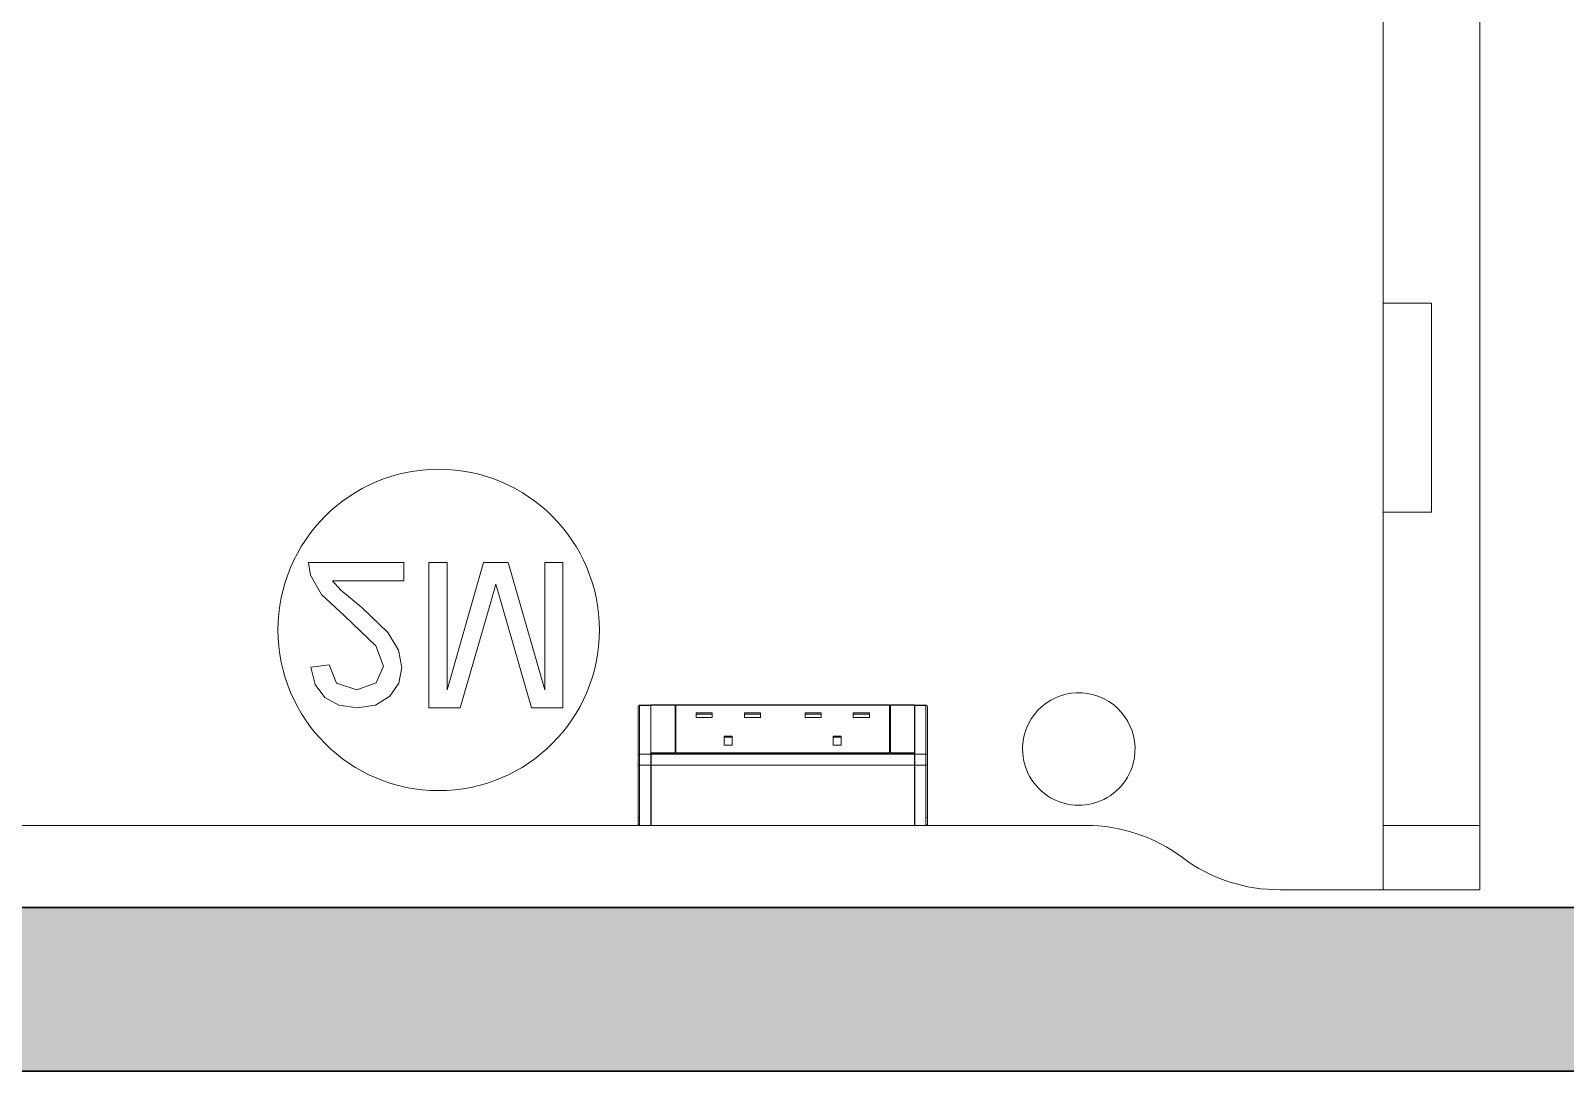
# Model space of a CAD drawing. Header units: millimetres. Extents: x 79795 to 317870, y -36033 to 97293.
# Drawn here: x 157638 to 158592, y 15107 to 15755 of the extents above; entities that cross this region are included whole.
import ezdxf

# ---------------------------------------------------------------- set-up
doc = ezdxf.new("R2010")
doc.units = ezdxf.units.MM
doc.header["$MEASUREMENT"] = 0
for name, color, linetype, lineweight in [('CSM-STL-XX-ZZ-M3-A-XXXX-00001_detached _19_04_21__rvt-1-Level 4$0$A-WALL-PATT', 7, 'CONTINUOUS', 9), ('CSM-STL-XX-ZZ-M3-A-XXXX-00001_detached _19_04_21__rvt-1-Level 4$0$I-WALL', 7, 'CONTINUOUS', 9), ('I-FURN', 8, 'CONTINUOUS', 9)]:
    doc.layers.add(name, color=color, linetype=linetype, lineweight=lineweight)

msp = doc.modelspace()

# ---------------------------------------------------------------- hatches: boundary and pattern name
at = {"layer": 'CSM-STL-XX-ZZ-M3-A-XXXX-00001_detached _19_04_21__rvt-1-Level 4$0$A-WALL-PATT'}
msp.add_hatch(color=256, dxfattribs=at).paths.add_polyline_path([(161250.83, 15107.33), (161250.83, 15209.33), (160417.67, 15209.33), (160417.67, 15195.25), (158817.67, 15195.25), (158817.67, 15209.33), (156862.83, 15209.33), (156862.83, 15107.33), (160417.67, 15107.33)], flags=0)

# ---------------------------------------------------------------- linework, layer by layer
at = {"layer": 'CSM-STL-XX-ZZ-M3-A-XXXX-00001_detached _19_04_21__rvt-1-Level 4$0$I-WALL', "lineweight": 30}
for p, q in [((158817.67, 15209.33), (156862.83, 15209.33)), ((156862.83, 15107.33), (161250.83, 15107.33))]:
    msp.add_line(p, q, dxfattribs=at)
at = {"layer": 'I-FURN'}
for p, q in [((158479.25, 15585.34), (158479.25, 16020.34)), ((158539.25, 16020.34), (158539.25, 15220.34)), ((158539.25, 15220.34), (158539.25, 16020.34)), ((158539.25, 16020.34), (158539.25, 15220.34)), ((158479.25, 15980.34), (158479.25, 15260.34)), ((158539.25, 15260.34), (158539.25, 15980.34)), ((158479.25, 15455.34), (158479.25, 15585.34)), ((158509.25, 15585.34), (158479.25, 15585.34)), ((158479.25, 15585.34), (158509.25, 15585.34)), ((158509.25, 15585.34), (158509.25, 15455.34)), ((158509.25, 15455.34), (158509.25, 15585.34)), ((158479.25, 15220.34), (158479.25, 15455.34)), ((158509.25, 15455.34), (158479.25, 15455.34)), ((158509.25, 15455.34), (158479.25, 15455.34)), ((157869.92, 15423.9), (157810.59, 15423.9)), ((157810.59, 15423.9), (157811.81, 15416.11)), ((157869.92, 15412.6), (157869.92, 15423.9)), ((157885.46, 15423.9), (157885.46, 15333.49)), ((157896.77, 15423.9), (157885.46, 15423.9)), ((157919.48, 15423.9), (157896.77, 15344.79)), ((157896.77, 15344.79), (157896.77, 15423.9)), ((157934.8, 15423.9), (157919.48, 15423.9)), ((157957.51, 15344.79), (157934.8, 15423.9)), ((157968.81, 15423.9), (157957.51, 15423.9)), ((157957.51, 15423.9), (157957.51, 15344.79)), ((157968.81, 15333.49), (157968.81, 15423.9)), ((157811.81, 15416.11), (157818.67, 15404.12)), ((157830.63, 15406.85), (157825.54, 15412.6)), ((157825.54, 15412.6), (157869.92, 15412.6)), ((157923.41, 15397.22), (157927.14, 15410.53)), ((157927.14, 15410.53), (157931.18, 15396.11)), ((157818.67, 15404.12), (157832.82, 15391.02)), ((157843.64, 15395.98), (157830.63, 15406.85)), ((157859.83, 15380.5), (157843.64, 15395.98)), ((157904.91, 15333.49), (157923.41, 15397.22)), ((157931.18, 15396.11), (157949.37, 15333.49)), ((157832.82, 15391.02), (157852.33, 15372.19)), ((157866.5, 15369.42), (157859.83, 15380.5)), ((157852.33, 15372.19), (157857.21, 15359.39)), ((157868.51, 15358.7), (157866.5, 15369.42)), ((157823.31, 15360.33), (157812.01, 15358.92)), ((157812.01, 15358.92), (157814.75, 15347.99)), ((157828.06, 15348.92), (157823.31, 15360.33)), ((157857.21, 15359.39), (157852.61, 15349.02)), ((157866.65, 15348.85), (157868.51, 15358.7)), ((157814.75, 15347.99), (157820.67, 15340.01)), ((157840.59, 15344.79), (157828.06, 15348.92)), ((157852.61, 15349.02), (157840.59, 15344.79)), ((157861.06, 15340.73), (157866.65, 15348.85)), ((157820.67, 15340.01), (157829.47, 15335.12)), ((157829.47, 15335.12), (157840.83, 15333.49)), ((157840.83, 15333.49), (157852.28, 15335.3)), ((157852.28, 15335.3), (157861.06, 15340.73)), ((158015.55, 15334.18), (158015.55, 15303.9)), ((158015.55, 15334.18), (158015.55, 15303.9)), ((158015.78, 15334.81), (158015.8, 15334.84)), ((158023.55, 15335.18), (158016.55, 15335.18)), ((158016.55, 15335), (158016.55, 15335.18)), ((158023.55, 15335.18), (158016.55, 15335.18)), ((158023.55, 15335.18), (158016.55, 15335.18)), ((158016.55, 15304.72), (158016.55, 15335)), ((158016.55, 15335), (158023.55, 15335)), ((158023.55, 15335), (158023.55, 15335.18)), ((158023.55, 15304.72), (158023.55, 15335)), ((158023.61, 15335.38), (158038.61, 15335.38)), ((158023.61, 15305.55), (158023.61, 15335.38)), ((158187.58, 15335.18), (158023.68, 15335.18)), ((158038.61, 15335.38), (158038.61, 15305.55)), ((158038.61, 15335), (158039.11, 15335)), ((158039.11, 15335.38), (158172.11, 15335.38)), ((158039.11, 15335.38), (158039.11, 15305.55)), ((158172.11, 15335.38), (158172.11, 15305.55)), ((158172.11, 15335), (158172.61, 15335)), ((158172.61, 15305.55), (158172.61, 15335.38)), ((158172.61, 15335.38), (158187.61, 15335.38)), ((158187.61, 15335.38), (158187.61, 15305.55)), ((158194.68, 15335.18), (158187.68, 15335.18)), ((158194.68, 15335.18), (158187.68, 15335.18)), ((158187.68, 15335.18), (158194.68, 15335.18)), ((158187.68, 15335.18), (158187.68, 15335)), ((158194.68, 15335), (158187.68, 15335)), ((158187.68, 15335), (158187.68, 15304.72)), ((158194.68, 15335.18), (158194.68, 15335)), ((158194.68, 15335), (158194.68, 15304.72)), ((158195.42, 15334.85), (158195.45, 15334.82)), ((158195.68, 15303.9), (158195.68, 15334.18)), ((158195.68, 15303.9), (158195.68, 15334.18)), ((157885.46, 15333.49), (157904.91, 15333.49)), ((157949.37, 15333.49), (157968.81, 15333.49)), ((158051.72, 15330.35), (158051.72, 15327.49)), ((158061.72, 15330.35), (158051.72, 15330.35)), ((158061.72, 15329.61), (158051.72, 15329.61)), ((158061.72, 15327.49), (158051.72, 15327.49)), ((158061.72, 15330.35), (158061.72, 15327.49)), ((158081.72, 15330.35), (158081.72, 15327.49)), ((158091.72, 15330.35), (158081.72, 15330.35)), ((158091.72, 15329.61), (158081.72, 15329.61)), ((158091.72, 15327.49), (158081.72, 15327.49)), ((158091.72, 15330.35), (158091.72, 15327.49)), ((158119.51, 15330.35), (158119.51, 15327.49)), ((158129.51, 15330.35), (158119.51, 15330.35)), ((158129.51, 15329.61), (158119.51, 15329.61)), ((158129.51, 15327.49), (158119.51, 15327.49)), ((158129.51, 15330.35), (158129.51, 15327.49)), ((158149.51, 15330.35), (158149.51, 15327.49)), ((158159.51, 15330.35), (158149.51, 15330.35)), ((158159.51, 15329.61), (158149.51, 15329.61)), ((158159.51, 15327.49), (158149.51, 15327.49)), ((158159.51, 15330.35), (158159.51, 15327.49)), ((158069.22, 15316.01), (158069.22, 15310.28)), ((158074.22, 15316.01), (158069.22, 15316.01)), ((158074.22, 15315.28), (158069.22, 15315.28)), ((158074.22, 15316.01), (158074.22, 15310.28)), ((158137.01, 15316.01), (158137.01, 15310.28)), ((158142.01, 15316.01), (158137.01, 15316.01)), ((158142.01, 15315.28), (158137.01, 15315.28)), ((158142.01, 15310.28), (158142.01, 15316.01)), ((158038.61, 15305.55), (158023.61, 15305.55)), ((158023.61, 15305.55), (158023.61, 15303.1)), ((158172.11, 15305.55), (158039.11, 15305.55)), ((158074.22, 15310.28), (158069.22, 15310.28)), ((158137.01, 15310.28), (158142.01, 15310.28)), ((158187.61, 15305.55), (158172.61, 15305.55)), ((158015.55, 15265.33), (158015.55, 15303.9)), ((158015.55, 15303.9), (158015.55, 15298.36)), ((158015.55, 15298.36), (158015.55, 15261.34)), ((158016.55, 15297.8), (158016.55, 15304.72)), ((158016.55, 15304.72), (158023.55, 15304.72)), ((158016.55, 15260.34), (158016.55, 15297.8)), ((158016.55, 15297.8), (158023.55, 15297.8)), ((158023.55, 15297.8), (158023.55, 15304.72)), ((158023.55, 15260.34), (158023.55, 15297.8)), ((158023.68, 15305.35), (158038.61, 15305.35)), ((158023.68, 15304.72), (158023.68, 15305.35)), ((158023.68, 15304.72), (158023.68, 15297.8)), ((158187.58, 15304.72), (158023.68, 15304.72)), ((158023.68, 15297.8), (158023.68, 15260.34)), ((158187.58, 15297.8), (158023.68, 15297.8)), ((158039.11, 15305.35), (158172.11, 15305.35)), ((158172.61, 15305.35), (158187.58, 15305.35)), ((158187.58, 15305.35), (158187.58, 15304.72)), ((158187.58, 15297.8), (158187.58, 15304.72)), ((158187.58, 15260.34), (158187.58, 15297.8)), ((158194.68, 15304.72), (158187.68, 15304.72)), ((158187.68, 15304.72), (158187.68, 15297.8)), ((158194.68, 15297.8), (158187.68, 15297.8)), ((158187.68, 15297.8), (158187.68, 15260.34)), ((158194.68, 15304.72), (158194.68, 15297.8)), ((158194.68, 15297.8), (158194.68, 15260.34)), ((158195.68, 15303.9), (158195.68, 15265.33)), ((158195.68, 15298.36), (158195.68, 15303.9)), ((158195.68, 15261.34), (158195.68, 15298.36)), ((157184.25, 15260.34), (158016.55, 15260.34)), ((158016.55, 15260.34), (157184.25, 15260.34)), ((158016.55, 15265.33), (158015.55, 15265.33)), ((158015.55, 15261.34), (158015.55, 15265.33)), ((158015.55, 15261.34), (158015.55, 15261.33)), ((158016.55, 15260.34), (158023.55, 15260.34)), ((158016.55, 15260.33), (158023.55, 15260.33)), ((158187.58, 15260.34), (158023.68, 15260.34)), ((158023.68, 15260.33), (158187.58, 15260.33)), ((158194.68, 15260.34), (158187.68, 15260.34)), ((158187.68, 15260.33), (158194.68, 15260.33)), ((158195.68, 15265.33), (158194.68, 15265.33)), ((158194.68, 15260.34), (158294.25, 15260.34)), ((158294.25, 15260.34), (158194.68, 15260.34)), ((158195.68, 15265.33), (158195.68, 15261.34)), ((158479.25, 15260.34), (158479.25, 15220.34)), ((158539.25, 15260.34), (158479.25, 15260.34)), ((158539.25, 15260.34), (158479.25, 15260.34)), ((158539.25, 15220.34), (158539.25, 15260.34)), ((158415.36, 15220.34), (158539.25, 15220.34)), ((158539.25, 15220.34), (158415.36, 15220.34)), ((158539.25, 15220.34), (158479.25, 15220.34)), ((158539.25, 15220.34), (158479.25, 15220.34))]:
    msp.add_line(p, q, dxfattribs=at)
at = {"layer": 'I-FURN', "flags": 128}
for points in [[(158016.05, 15335.04), (158016.08, 15335.06), (158016.12, 15335.08), (158016.15, 15335.1), (158016.19, 15335.11), (158016.23, 15335.12), (158016.27, 15335.14), (158016.31, 15335.15), (158016.34, 15335.16), (158016.38, 15335.16), (158016.42, 15335.17), (158016.46, 15335.17), (158016.5, 15335.18), (158016.54, 15335.18), (158016.55, 15335.18)], [(158194.68, 15335.18), (158194.72, 15335.18), (158194.76, 15335.18), (158194.8, 15335.17), (158194.84, 15335.17), (158194.87, 15335.16), (158194.91, 15335.15), (158194.95, 15335.14), (158194.99, 15335.13), (158195.03, 15335.11), (158195.07, 15335.1), (158195.1, 15335.08), (158195.14, 15335.07), (158195.17, 15335.05)], [(158015.55, 15303.9), (158015.55, 15303.81), (158015.55, 15303.71), (158015.55, 15303.6), (158015.55, 15303.49), (158015.55, 15303.38), (158015.55, 15303.26), (158015.55, 15303.14), (158015.55, 15303.01), (158015.55, 15302.88), (158015.55, 15302.75), (158015.55, 15302.61), (158015.55, 15302.47), (158015.55, 15302.33), (158015.55, 15302.18), (158015.55, 15302.03), (158015.55, 15301.88), (158015.55, 15301.73), (158015.55, 15301.57), (158015.55, 15301.42), (158015.55, 15301.26), (158015.55, 15301.1), (158015.55, 15300.94), (158015.55, 15300.78), (158015.55, 15300.62), (158015.55, 15300.46), (158015.55, 15300.3), (158015.55, 15300.14), (158015.55, 15299.99), (158015.55, 15299.83), (158015.55, 15299.67), (158015.55, 15299.52), (158015.55, 15299.36), (158015.55, 15299.21), (158015.55, 15299.07), (158015.55, 15298.92), (158015.55, 15298.78), (158015.55, 15298.64), (158015.55, 15298.5), (158015.55, 15298.36)], [(158015.55, 15298.36), (158015.55, 15295.58), (158015.55, 15292.88), (158015.55, 15290.27), (158015.55, 15287.75), (158015.55, 15285.32), (158015.55, 15282.99), (158015.55, 15280.76), (158015.55, 15278.64), (158015.55, 15276.62), (158015.55, 15274.72), (158015.55, 15272.93), (158015.55, 15271.26), (158015.55, 15269.71), (158015.55, 15268.28), (158015.55, 15266.98), (158015.55, 15265.81), (158015.55, 15264.76), (158015.55, 15263.85), (158015.55, 15263.07), (158015.55, 15262.42), (158015.55, 15261.91), (158015.55, 15261.53), (158015.55, 15261.34)], [(158195.68, 15298.36), (158195.68, 15298.5), (158195.68, 15298.64), (158195.68, 15298.78), (158195.68, 15298.92), (158195.68, 15299.07), (158195.68, 15299.21), (158195.68, 15299.36), (158195.68, 15299.52), (158195.68, 15299.67), (158195.68, 15299.83), (158195.68, 15299.99), (158195.68, 15300.14), (158195.68, 15300.3), (158195.68, 15300.46), (158195.68, 15300.62), (158195.68, 15300.78), (158195.68, 15300.94), (158195.68, 15301.1), (158195.68, 15301.26), (158195.68, 15301.42), (158195.68, 15301.57), (158195.68, 15301.73), (158195.68, 15301.88), (158195.68, 15302.03), (158195.68, 15302.18), (158195.68, 15302.33), (158195.68, 15302.47), (158195.68, 15302.61), (158195.68, 15302.75), (158195.68, 15302.88), (158195.68, 15303.01), (158195.68, 15303.14), (158195.68, 15303.26), (158195.68, 15303.38), (158195.68, 15303.49), (158195.68, 15303.6), (158195.68, 15303.71), (158195.68, 15303.81), (158195.68, 15303.9)], [(158195.68, 15261.34), (158195.68, 15261.62), (158195.68, 15262.03), (158195.68, 15262.58), (158195.68, 15263.26), (158195.68, 15264.08), (158195.68, 15265.03), (158195.68, 15266.11), (158195.68, 15267.32), (158195.68, 15268.65), (158195.68, 15270.11), (158195.68, 15271.7), (158195.68, 15273.4), (158195.68, 15275.22), (158195.68, 15277.15), (158195.68, 15279.19), (158195.68, 15281.35), (158195.68, 15283.6), (158195.68, 15285.96), (158195.68, 15288.41), (158195.68, 15290.96), (158195.68, 15293.6), (158195.68, 15296.32), (158195.68, 15298.36)], [(158015.55, 15261.33), (158015.55, 15261.34), (158015.55, 15261.35), (158015.55, 15261.36), (158015.55, 15261.38), (158015.55, 15261.41), (158015.55, 15261.45), (158015.55, 15261.49), (158015.55, 15261.54), (158015.55, 15261.59), (158015.55, 15261.65), (158015.55, 15261.71), (158015.55, 15261.78), (158015.55, 15261.86), (158015.55, 15261.94), (158015.55, 15262.03), (158015.55, 15262.12), (158015.55, 15262.22), (158015.55, 15262.33), (158015.55, 15262.43), (158015.55, 15262.55), (158015.55, 15262.66), (158015.55, 15262.78), (158015.55, 15262.91), (158015.55, 15263.04), (158015.55, 15263.17), (158015.55, 15263.31), (158015.55, 15263.45), (158015.55, 15263.59), (158015.55, 15263.74), (158015.55, 15263.88), (158015.55, 15264.03), (158015.55, 15264.19), (158015.55, 15264.34), (158015.55, 15264.5), (158015.55, 15264.65), (158015.55, 15264.81), (158015.55, 15264.97), (158015.55, 15265.13), (158015.55, 15265.29), (158015.55, 15265.33)], [(158016.55, 15260.33), (158016.51, 15260.33), (158016.47, 15260.34), (158016.43, 15260.34), (158016.39, 15260.35), (158016.36, 15260.35), (158016.32, 15260.36), (158016.28, 15260.37), (158016.24, 15260.38), (158016.2, 15260.4), (158016.16, 15260.41), (158016.13, 15260.43), (158016.09, 15260.45), (158016.06, 15260.46), (158016.02, 15260.49), (158015.99, 15260.51), (158015.96, 15260.53), (158015.93, 15260.56), (158015.89, 15260.58), (158015.86, 15260.61), (158015.84, 15260.64), (158015.81, 15260.67), (158015.78, 15260.7), (158015.76, 15260.73), (158015.73, 15260.76), (158015.71, 15260.79), (158015.69, 15260.83), (158015.67, 15260.86), (158015.65, 15260.9), (158015.64, 15260.93), (158015.62, 15260.97), (158015.61, 15261.01), (158015.6, 15261.05), (158015.59, 15261.08), (158015.58, 15261.12), (158015.57, 15261.16), (158015.56, 15261.2), (158015.56, 15261.24), (158015.56, 15261.28), (158015.55, 15261.32), (158015.55, 15261.33)], [(158195.68, 15261.33), (158195.67, 15261.29), (158195.67, 15261.25), (158195.67, 15261.21), (158195.66, 15261.17), (158195.66, 15261.13), (158195.65, 15261.09), (158195.64, 15261.06), (158195.62, 15261.02), (158195.61, 15260.98), (158195.6, 15260.94), (158195.58, 15260.91), (158195.56, 15260.87), (158195.54, 15260.84), (158195.52, 15260.8), (158195.5, 15260.77), (158195.48, 15260.74), (158195.45, 15260.7), (158195.43, 15260.67), (158195.4, 15260.64), (158195.37, 15260.62), (158195.34, 15260.59), (158195.31, 15260.56), (158195.28, 15260.54), (158195.25, 15260.51), (158195.22, 15260.49), (158195.18, 15260.47), (158195.15, 15260.45), (158195.11, 15260.43), (158195.08, 15260.42), (158195.04, 15260.4), (158195, 15260.39), (158194.96, 15260.37), (158194.92, 15260.36), (158194.88, 15260.35), (158194.85, 15260.35), (158194.81, 15260.34), (158194.77, 15260.34), (158194.73, 15260.33), (158194.69, 15260.33), (158194.68, 15260.33)], [(158195.68, 15265.33), (158195.68, 15265.17), (158195.68, 15265.01), (158195.68, 15264.85), (158195.68, 15264.7), (158195.68, 15264.54), (158195.68, 15264.38), (158195.68, 15264.23), (158195.68, 15264.07), (158195.68, 15263.92), (158195.68, 15263.77), (158195.68, 15263.63), (158195.68, 15263.49), (158195.68, 15263.35), (158195.68, 15263.21), (158195.68, 15263.07), (158195.68, 15262.94), (158195.68, 15262.82), (158195.68, 15262.7), (158195.68, 15262.58), (158195.68, 15262.46), (158195.68, 15262.35), (158195.68, 15262.25), (158195.68, 15262.15), (158195.68, 15262.06), (158195.68, 15261.97), (158195.68, 15261.88), (158195.68, 15261.8), (158195.68, 15261.73), (158195.68, 15261.67), (158195.68, 15261.6), (158195.68, 15261.55), (158195.68, 15261.5), (158195.68, 15261.46), (158195.68, 15261.42), (158195.68, 15261.39), (158195.68, 15261.37), (158195.68, 15261.35), (158195.68, 15261.34), (158195.68, 15261.33)], [(158195.68, 15261.33), (158195.68, 15261.34), (158195.68, 15261.34)]]:
    msp.add_lwpolyline(points, dxfattribs=at)
at = {"layer": 'I-FURN'}
for centre, radius, start, end in [((157891.53, 15382.03), 100, 0, 180), ((157891.53, 15382.03), 100, 180, 0), ((158289.8, 15307.92), 35, 345, 165), ((158289.8, 15307.92), 35, 165, 284.70044), ((158289.8, 15307.92), 35, 285, 345), ((158294.25, 15160.34), 100, 53.1301, 90), ((158294.25, 15160.34), 100, 53.1301, 90), ((158414.26, 15320.37), 100.03, 233.1301, 270.62561), ((158414.26, 15320.37), 100.03, 233.1301, 270.62561)]:
    msp.add_arc(centre, radius, start, end, dxfattribs=at)
for centre, major_axis, ratio, start_param, end_param in [((158016.55, 15334.18), (-1, 0), 0.819152, 4.712389, 6.283185), ((158194.68, 15334.18), (1, 0), 0.819152, 0, 1.570796), ((158016.55, 15303.9), (-1, 0), 0.819152, 4.712389, 6.283185), ((158016.55, 15298.36), (-1, 0), 0.56467, 0, 1.570796), ((158194.68, 15303.9), (-1, 0), 0.819152, 3.141593, 4.712389), ((158194.68, 15298.36), (-1, 0), 0.56467, 1.570796, 3.141593), ((158016.55, 15261.34), (-1, 0), 0.998113, 0, 1.570796), ((158194.68, 15261.34), (-1, 0), 0.998113, 1.570796, 3.141593)]:
    msp.add_ellipse(centre, major_axis=major_axis, ratio=ratio, start_param=start_param, end_param=end_param, dxfattribs=at)

doc.saveas('drawing.dxf')
